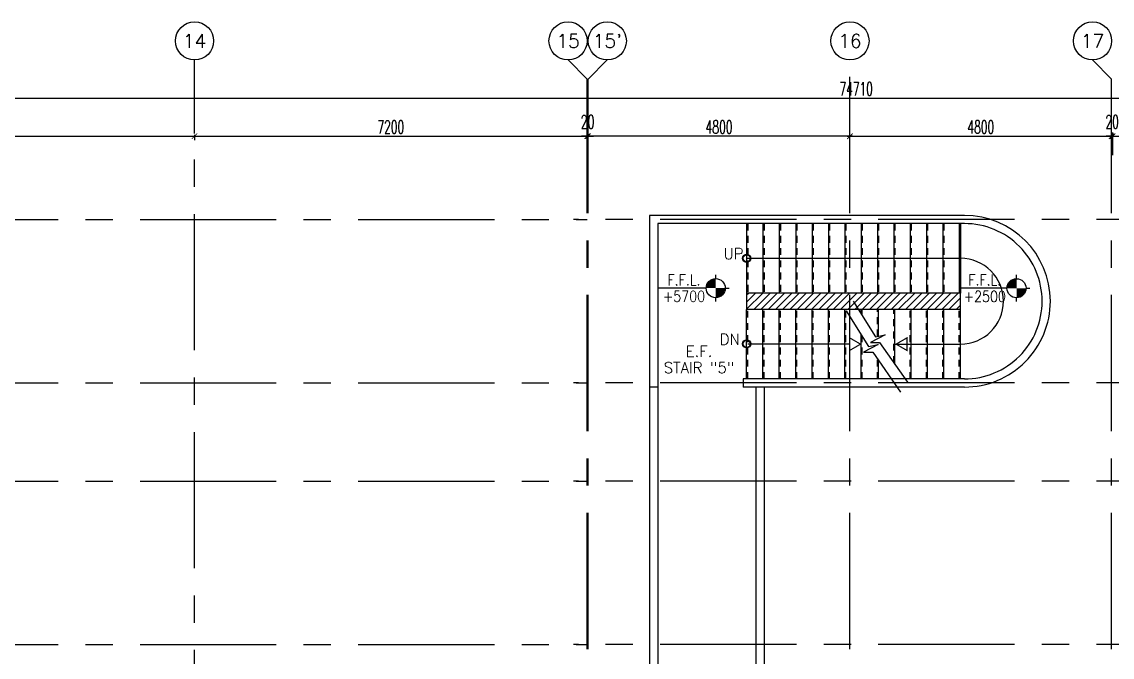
# Model space of a CAD drawing. Extents: x 276011.4 to 276105.3, y 57291.9 to 57371.4.
# Drawn here: x 276042.41 to 276062.41, y 57359.75 to 57371.41 of the extents above; entities that cross this region are included whole.
import ezdxf
from ezdxf.enums import TextEntityAlignment as Align

# ---------------------------------------------------------------- set-up
doc = ezdxf.new("R2010")
doc.units = 0
doc.header["$MEASUREMENT"] = 0
doc.header["$PDMODE"] = 34
doc.linetypes.add('CENTERX2', pattern=[4, 2.5, -0.5, 0.5, -0.5])
doc.linetypes.add('HIDDEN2', pattern=[0.1875, 0.125, -0.0625])
doc.layers.get('0').update_dxf_attribs({"linetype": 'CONTINUOUS'})
doc.layers.get('DEFPOINTS').update_dxf_attribs({"linetype": 'CONTINUOUS'})
for name, color, linetype in [('AX-CR', 2, 'CONTINUOUS'), ('AX-DIM', 4, 'CONTINUOUS'), ('AX-TXT', 2, 'CONTINUOUS'), ('AXES', 11, 'CENTERX2'), ('EL-LEVS', 1, 'CONTINUOUS'), ('Hatch', 11, 'CONTINUOUS'), ('LEV-PL', 3, 'CONTINUOUS'), ('PART', 9, 'CONTINUOUS'), ('RM-NAME', 2, 'CONTINUOUS'), ('ROOF', 7, 'CONTINUOUS'), ('STR', 5, 'CONTINUOUS'), ('WALL', 2, 'CONTINUOUS')]:
    doc.layers.add(name, color=color, linetype=linetype)
doc.styles.add('ROMANS', font='ROMANS.shx', dxfattribs={"width": 0.6})
doc.styles.add('S', font='ROMANS.SHX')
doc.dimstyles.new('STANDARD in', dxfattribs={"dimtxt": 0.24, "dimasz": 0.1, "dimexe": 0.07, "dimexo": 0.05, "dimgap": 0.05, "dimtad": 1, "dimdec": 0, "dimlfac": 1000, "dimzin": 0, "dimdsep": 46, "dimtxsty": 'ROMANS', "dimblk": 'ARCHTICK', "dimcen": 0.05, "dimdle": 0.05, "dimclrd": 4, "dimclre": 4, "dimclrt": 2, "dimadec": 0, "dimazin": 0, "dimtfac": 1, "dimtdec": 0, "dimtmove": 2, "dimatfit": 3, "dimfxl": 0, "dimtolj": 1, "dimtzin": 0, "dimarcsym": 0})

# ---------------------------------------------------------------- blocks, each defined once
blk = doc.blocks.new('AXU')
at = {"layer": 'AX-CR'}
blk.add_circle((0, 350), 350, dxfattribs=at)
at = {"layer": 'AX-TXT', "style": 'ROMANS'}
blk.add_attdef('AX', text='', height=250, dxfattribs=at).set_placement((0, 350), align=Align.MIDDLE)
blk = doc.blocks.new('_ARCHTICK')
at = {"color": 0, "linetype": 'ByBlock', "const_width": 0.15}
blk.add_lwpolyline([(-0.5, -0.5), (0.5, 0.5)], dxfattribs=at)
blk = doc.blocks.new('*D607')
at = {"layer": 'AX-DIM', "color": 4, "lineweight": -2, "ltscale": 0.3}
for p, q in [((276038.325, 57369.311), (276045.625, 57369.311)), ((276038.375, 57369.361), (276038.375, 57369.381)), ((276045.575, 57369.361), (276045.575, 57369.381))]:
    blk.add_line(p, q, dxfattribs=at)
at = {"layer": 'DEFPOINTS', "color": 0, "ltscale": 0.3}
for p in [(276038.375, 57369.311), (276045.575, 57369.311), (276045.575, 57369.311)]:
    blk.add_point(p, dxfattribs=at)
at = {"layer": 'AX-DIM', "color": 4, "lineweight": -2, "ltscale": 0.3, "xscale": 0.1, "yscale": 0.1, "zscale": 0.1, "rotation": 180}
blk.add_blockref('_ARCHTICK', (276038.375, 57369.311), dxfattribs=at)
at = {"layer": 'AX-DIM', "color": 4, "lineweight": -2, "ltscale": 0.3, "xscale": 0.1, "yscale": 0.1, "zscale": 0.1}
blk.add_blockref('_ARCHTICK', (276045.575, 57369.311), dxfattribs=at)
at = {"layer": 'AX-DIM', "color": 2, "ltscale": 0.3, "insert": (276041.975, 57369.481), "char_height": 0.24, "attachment_point": 5, "style": 'ROMANS'}
blk.add_mtext('\\A1;7200', dxfattribs=at)
blk = doc.blocks.new('*D606')
at = {"layer": 'AX-DIM', "color": 4, "lineweight": -2, "ltscale": 0.3}
for p, q in [((276045.525, 57369.311), (276052.825, 57369.311)), ((276045.575, 57369.337), (276045.575, 57369.241)), ((276052.775, 57369.337), (276052.775, 57369.241))]:
    blk.add_line(p, q, dxfattribs=at)
at = {"layer": 'DEFPOINTS', "color": 0, "ltscale": 0.3}
for p in [(276045.575, 57369.387), (276052.775, 57369.387), (276052.775, 57369.311)]:
    blk.add_point(p, dxfattribs=at)
at = {"layer": 'AX-DIM', "color": 4, "lineweight": -2, "ltscale": 0.3, "xscale": 0.1, "yscale": 0.1, "zscale": 0.1, "rotation": 180}
blk.add_blockref('_ARCHTICK', (276045.575, 57369.311), dxfattribs=at)
at = {"layer": 'AX-DIM', "color": 4, "lineweight": -2, "ltscale": 0.3, "xscale": 0.1, "yscale": 0.1, "zscale": 0.1}
blk.add_blockref('_ARCHTICK', (276052.775, 57369.311), dxfattribs=at)
at = {"layer": 'AX-DIM', "color": 2, "ltscale": 0.3, "insert": (276049.175, 57369.481), "char_height": 0.24, "attachment_point": 5, "style": 'ROMANS'}
blk.add_mtext('\\A1;7200', dxfattribs=at)
blk = doc.blocks.new('*D111')
at = {"layer": 'AX-DIM', "color": 4, "lineweight": -2, "ltscale": 0.3}
for p, q in [((276020.305, 57370.011), (276095.115, 57370.011)), ((276020.355, 57365.405), (276020.355, 57370.081)), ((276095.065, 57357.883), (276095.065, 57370.081))]:
    blk.add_line(p, q, dxfattribs=at)
at = {"layer": 'DEFPOINTS', "color": 0, "ltscale": 0.3}
for p in [(276095.065, 57370.011), (276020.355, 57365.355), (276095.065, 57357.833)]:
    blk.add_point(p, dxfattribs=at)
at = {"layer": 'AX-DIM', "color": 4, "lineweight": -2, "ltscale": 0.3, "xscale": 0.1, "yscale": 0.1, "zscale": 0.1, "rotation": 180}
blk.add_blockref('_ARCHTICK', (276020.355, 57370.011), dxfattribs=at)
at = {"layer": 'AX-DIM', "color": 4, "lineweight": -2, "ltscale": 0.3, "xscale": 0.1, "yscale": 0.1, "zscale": 0.1}
blk.add_blockref('_ARCHTICK', (276095.065, 57370.011), dxfattribs=at)
at = {"layer": 'AX-DIM', "color": 2, "ltscale": 0.3, "insert": (276057.71, 57370.181), "char_height": 0.24, "attachment_point": 5, "style": 'ROMANS'}
blk.add_mtext('\\A1;74710', dxfattribs=at)
blk = doc.blocks.new('*D583')
at = {"layer": 'AX-DIM', "color": 4, "lineweight": -2, "ltscale": 0.3}
for p, q in [((276062.365, 57369.311), (276069.665, 57369.311)), ((276062.415, 57368.961), (276062.415, 57369.381)), ((276069.615, 57368.961), (276069.615, 57369.381))]:
    blk.add_line(p, q, dxfattribs=at)
at = {"layer": 'DEFPOINTS', "color": 0, "ltscale": 0.3}
for p in [(276069.615, 57369.311), (276062.415, 57368.911), (276069.615, 57368.911)]:
    blk.add_point(p, dxfattribs=at)
at = {"layer": 'AX-DIM', "color": 4, "lineweight": -2, "ltscale": 0.3, "xscale": 0.1, "yscale": 0.1, "zscale": 0.1, "rotation": 180}
blk.add_blockref('_ARCHTICK', (276062.415, 57369.311), dxfattribs=at)
at = {"layer": 'AX-DIM', "color": 4, "lineweight": -2, "ltscale": 0.3, "xscale": 0.1, "yscale": 0.1, "zscale": 0.1}
blk.add_blockref('_ARCHTICK', (276069.615, 57369.311), dxfattribs=at)
at = {"layer": 'AX-DIM', "color": 2, "ltscale": 0.3, "insert": (276066.015, 57369.481), "char_height": 0.24, "attachment_point": 5, "style": 'ROMANS'}
blk.add_mtext('\\A1;7200', dxfattribs=at)
blk = doc.blocks.new('*D582')
at = {"layer": 'AX-DIM', "color": 4, "lineweight": -2, "ltscale": 0.3}
for p, q in [((276057.545, 57369.311), (276062.445, 57369.311)), ((276057.595, 57368.961), (276057.595, 57369.381)), ((276062.395, 57368.961), (276062.395, 57369.381))]:
    blk.add_line(p, q, dxfattribs=at)
at = {"layer": 'DEFPOINTS', "color": 0, "ltscale": 0.3}
for p in [(276062.395, 57369.311), (276057.595, 57368.911), (276062.395, 57368.911)]:
    blk.add_point(p, dxfattribs=at)
at = {"layer": 'AX-DIM', "color": 4, "lineweight": -2, "ltscale": 0.3, "xscale": 0.1, "yscale": 0.1, "zscale": 0.1, "rotation": 180}
blk.add_blockref('_ARCHTICK', (276057.595, 57369.311), dxfattribs=at)
at = {"layer": 'AX-DIM', "color": 4, "lineweight": -2, "ltscale": 0.3, "xscale": 0.1, "yscale": 0.1, "zscale": 0.1}
blk.add_blockref('_ARCHTICK', (276062.395, 57369.311), dxfattribs=at)
at = {"layer": 'AX-DIM', "color": 2, "ltscale": 0.3, "insert": (276059.995, 57369.481), "char_height": 0.24, "attachment_point": 5, "style": 'ROMANS'}
blk.add_mtext('\\A1;4800', dxfattribs=at)
blk = doc.blocks.new('*D581')
at = {"layer": 'AX-DIM', "color": 4, "lineweight": -2, "ltscale": 0.3}
for p, q in [((276062.395, 57369.311), (276062.295, 57369.311)), ((276062.395, 57368.961), (276062.395, 57369.381)), ((276062.395, 57369.311), (276062.415, 57369.311)), ((276062.415, 57368.961), (276062.415, 57369.381)), ((276062.415, 57369.311), (276062.515, 57369.311))]:
    blk.add_line(p, q, dxfattribs=at)
at = {"layer": 'DEFPOINTS', "color": 0, "ltscale": 0.3}
for p in [(276062.415, 57369.311), (276062.395, 57368.911), (276062.415, 57368.911)]:
    blk.add_point(p, dxfattribs=at)
at = {"layer": 'AX-DIM', "color": 4, "lineweight": -2, "ltscale": 0.3, "xscale": 0.1, "yscale": 0.1, "zscale": 0.1}
blk.add_blockref('_ARCHTICK', (276062.395, 57369.311), dxfattribs=at)
at = {"layer": 'AX-DIM', "color": 4, "lineweight": -2, "ltscale": 0.3, "xscale": 0.1, "yscale": 0.1, "zscale": 0.1, "rotation": 180}
blk.add_blockref('_ARCHTICK', (276062.415, 57369.311), dxfattribs=at)
at = {"layer": 'AX-DIM', "color": 2, "ltscale": 0.3, "insert": (276062.405, 57369.576), "char_height": 0.24, "attachment_point": 5, "style": 'ROMANS'}
blk.add_mtext('\\A1;20', dxfattribs=at)
blk = doc.blocks.new('*D569')
at = {"layer": 'AX-DIM', "color": 4, "lineweight": -2, "ltscale": 0.3}
for p, q in [((276057.645, 57369.311), (276052.745, 57369.311)), ((276052.795, 57368.961), (276052.795, 57369.381)), ((276057.595, 57368.961), (276057.595, 57369.381))]:
    blk.add_line(p, q, dxfattribs=at)
at = {"layer": 'DEFPOINTS', "color": 0, "ltscale": 0.3}
for p in [(276052.795, 57369.311), (276052.795, 57368.911), (276057.595, 57368.911)]:
    blk.add_point(p, dxfattribs=at)
at = {"layer": 'AX-DIM', "color": 4, "lineweight": -2, "ltscale": 0.3, "xscale": 0.1, "yscale": 0.1, "zscale": 0.1, "rotation": 180}
blk.add_blockref('_ARCHTICK', (276052.795, 57369.311), dxfattribs=at)
at = {"layer": 'AX-DIM', "color": 4, "lineweight": -2, "ltscale": 0.3, "xscale": 0.1, "yscale": 0.1, "zscale": 0.1}
blk.add_blockref('_ARCHTICK', (276057.595, 57369.311), dxfattribs=at)
at = {"layer": 'AX-DIM', "color": 2, "ltscale": 0.3, "insert": (276055.195, 57369.481), "char_height": 0.24, "attachment_point": 5, "style": 'ROMANS'}
blk.add_mtext('\\A1;4800', dxfattribs=at)
blk = doc.blocks.new('*D568')
at = {"layer": 'AX-DIM', "color": 4, "lineweight": -2, "ltscale": 0.3}
for p, q in [((276052.775, 57369.311), (276052.675, 57369.311)), ((276052.775, 57369.283), (276052.775, 57369.381)), ((276052.775, 57369.311), (276052.795, 57369.311)), ((276052.795, 57369.283), (276052.795, 57369.381)), ((276052.795, 57369.311), (276052.895, 57369.311))]:
    blk.add_line(p, q, dxfattribs=at)
at = {"layer": 'DEFPOINTS', "color": 0, "ltscale": 0.3}
for p in [(276052.795, 57369.311), (276052.775, 57369.233), (276052.795, 57369.233)]:
    blk.add_point(p, dxfattribs=at)
at = {"layer": 'AX-DIM', "color": 4, "lineweight": -2, "ltscale": 0.3, "xscale": 0.1, "yscale": 0.1, "zscale": 0.1}
blk.add_blockref('_ARCHTICK', (276052.775, 57369.311), dxfattribs=at)
at = {"layer": 'AX-DIM', "color": 4, "lineweight": -2, "ltscale": 0.3, "xscale": 0.1, "yscale": 0.1, "zscale": 0.1, "rotation": 180}
blk.add_blockref('_ARCHTICK', (276052.795, 57369.311), dxfattribs=at)
at = {"layer": 'AX-DIM', "color": 2, "ltscale": 0.3, "insert": (276052.785, 57369.576), "char_height": 0.24, "attachment_point": 5, "style": 'ROMANS'}
blk.add_mtext('\\A1;20', dxfattribs=at)
blk = doc.blocks.new('LEV1')
at = {"layer": 'LEV-PL'}
for p, q in [((0, 245), (0, 175)), ((-175, 0), (-245, 0)), ((175, 0), (1061, 0)), ((0, -175), (0, -245))]:
    blk.add_line(p, q, dxfattribs=at)
at = {"layer": 'LEV-PL', "const_width": 175}
for points in [[(-88, 0, -0.414214), (0, 88, -1)], [(88, 0, -0.414214), (0, -88, -1)]]:
    blk.add_lwpolyline(points, format="xyb", dxfattribs=at)
at = {"layer": 'LEV-PL'}
blk.add_circle((0, 0), 175, dxfattribs=at)
at = {"layer": 'LEV-PL', "color": 4, "style": 'S', "width": 0.85}
for tag, p in [('+0000', (646, 50)), ('F.F.L.', (646, -250))]:
    blk.add_attdef(tag, text='', height=200, dxfattribs=at).set_placement(p, align=Align.CENTER)

msp = doc.modelspace()

# ---------------------------------------------------------------- hatches: boundary and pattern name
at = {"layer": 'Hatch', "linetype": 'ByBlock', "ltscale": 0.3}
h = msp.add_hatch(dxfattribs=at)
h.set_pattern_fill('ANSI31', color=256, scale=0.75, style=0)
h.set_pattern_definition([(45, (0, 0), (-0.066291260736, 0.066291260736), [])])
h.paths.add_polyline_path([(276057.5955, 57366.4329), (276055.7007, 57366.4329), (276055.7007, 57366.1329), (276057.5955, 57366.1329)])
h.paths.add_polyline_path([(276059.6207, 57366.4329), (276057.5955, 57366.4329), (276057.5955, 57366.1329), (276059.6207, 57366.1329)])

# ---------------------------------------------------------------- linework, layer by layer
for p, q in [((276057.6548, 57366.2869), (276058.0639, 57365.6316)), ((276057.528, 57366.1086), (276057.9371, 57365.4534)), ((276058.2393, 57365.6667), (276057.9704, 57365.5263)), ((276057.9704, 57365.5263), (276058.1407, 57365.5263)), ((276058.0639, 57365.6316), (276058.2393, 57365.6667)), ((276058.1407, 57365.5263), (276058.6484, 57364.795)), ((276058.1125, 57365.4885), (276057.8436, 57365.3481)), ((276057.8436, 57365.3481), (276058.0139, 57365.3481)), ((276057.9371, 57365.4534), (276058.1125, 57365.4885)), ((276058.0139, 57365.3481), (276058.5217, 57364.6168))]:
    msp.add_line(p, q)
at = {"layer": 'AXES'}
for p, q in [((276045.5755, 57353.3829), (276045.5755, 57370.7113)), ((276052.7755, 57370.3613), (276052.4255, 57370.7113)), ((276052.7955, 57370.3613), (276053.1455, 57370.7113)), ((276057.5955, 57291.8986), (276057.5955, 57370.7113)), ((276062.3955, 57370.3613), (276062.0455, 57370.7113)), ((276052.7755, 57291.8986), (276052.7755, 57370.3613)), ((276052.7955, 57291.8986), (276052.7955, 57370.3613)), ((276062.3955, 57291.8986), (276062.3955, 57370.3613)), ((276036.5755, 57367.7829), (276052.7755, 57367.7829)), ((276104.6155, 57367.7829), (276052.5255, 57367.7829)), ((276036.5755, 57364.7829), (276052.7755, 57364.7829)), ((276104.6155, 57364.7829), (276052.5255, 57364.7829)), ((276036.5755, 57362.9829), (276052.7755, 57362.9829)), ((276104.6155, 57362.9829), (276052.5255, 57362.9829)), ((276036.5755, 57359.9829), (276052.7755, 57359.9829)), ((276104.6155, 57359.9829), (276052.5255, 57359.9829))]:
    msp.add_line(p, q, dxfattribs=at)
at = {"layer": 'ROOF'}
for p, q in [((276053.9205, 57364.7079), (276053.9205, 57357.8329)), ((276054.0705, 57364.7079), (276054.0705, 57357.6829)), ((276055.8705, 57364.7079), (276055.8705, 57357.6829)), ((276056.0205, 57364.7079), (276056.0205, 57357.8329))]:
    msp.add_line(p, q, dxfattribs=at)
at = {"layer": 'STR'}
for p, q in [((276055.7007, 57367.7079), (276055.7007, 57366.4329)), ((276056.0007, 57367.7079), (276056.0007, 57366.4329)), ((276056.3007, 57367.7079), (276056.3007, 57366.4329)), ((276056.6007, 57367.7079), (276056.6007, 57366.4329)), ((276056.9007, 57367.7079), (276056.9007, 57366.4329)), ((276057.2007, 57367.7079), (276057.2007, 57366.4329)), ((276057.5007, 57367.7079), (276057.5007, 57366.4329)), ((276057.8007, 57367.7079), (276057.8007, 57366.4329)), ((276058.1007, 57367.7079), (276058.1007, 57366.4329)), ((276058.4007, 57367.7079), (276058.4007, 57366.4329)), ((276058.7007, 57367.7079), (276058.7007, 57366.4329)), ((276059.0007, 57367.7079), (276059.0007, 57366.4329)), ((276059.3007, 57367.7079), (276059.3007, 57366.4329)), ((276059.6007, 57367.7079), (276059.6007, 57366.4329)), ((276059.6207, 57367.7079), (276059.6207, 57366.4329)), ((276055.7007, 57367.0704), (276059.6231, 57367.0704)), ((276055.7007, 57364.8579), (276055.7007, 57366.1329)), ((276056.0007, 57364.8579), (276056.0007, 57366.1329)), ((276056.3007, 57364.8579), (276056.3007, 57366.1329)), ((276056.6007, 57364.8579), (276056.6007, 57366.1329)), ((276056.9007, 57364.8579), (276056.9007, 57366.1329)), ((276057.2007, 57364.8579), (276057.2007, 57366.1329)), ((276057.5007, 57364.8579), (276057.5007, 57366.1329)), ((276057.8007, 57366.0532), (276057.8007, 57366.1329)), ((276057.8207, 57366.0211), (276057.8207, 57366.1329)), ((276058.1207, 57365.643), (276058.1207, 57366.1329)), ((276058.4207, 57365.123), (276058.4207, 57366.1329)), ((276058.7207, 57364.8579), (276058.7207, 57366.1329)), ((276059.0207, 57364.8579), (276059.0207, 57366.1329)), ((276059.3207, 57364.8579), (276059.3207, 57366.1329)), ((276059.6207, 57364.8579), (276059.6207, 57366.1329)), ((276057.8007, 57364.8579), (276057.8007, 57365.6719)), ((276057.5756, 57365.4954), (276055.7207, 57365.4954)), ((276058.4207, 57365.4954), (276059.6231, 57365.4954)), ((276058.1207, 57364.8579), (276058.1207, 57365.1943))]:
    msp.add_line(p, q, dxfattribs=at)
at = {"layer": 'STR', "linetype": 'HIDDEN2'}
for p, q in [((276055.7207, 57367.7079), (276055.7207, 57366.4329)), ((276056.0207, 57367.7079), (276056.0207, 57366.4329)), ((276056.3207, 57367.7079), (276056.3207, 57366.4329)), ((276056.6207, 57367.7079), (276056.6207, 57366.4329)), ((276056.9207, 57367.7079), (276056.9207, 57366.4329)), ((276057.2207, 57367.7079), (276057.2207, 57366.4329)), ((276057.5207, 57367.7079), (276057.5207, 57366.4329)), ((276057.8207, 57367.7079), (276057.8207, 57366.4329)), ((276058.1207, 57367.7079), (276058.1207, 57366.4329)), ((276058.4207, 57367.7079), (276058.4207, 57366.4329)), ((276058.7207, 57367.7079), (276058.7207, 57366.4329)), ((276059.0207, 57367.7079), (276059.0207, 57366.4329)), ((276059.3207, 57367.7079), (276059.3207, 57366.4329)), ((276059.6007, 57367.7079), (276059.6007, 57366.4329)), ((276059.6207, 57367.7079), (276059.6207, 57366.4329)), ((276055.7207, 57364.8579), (276055.7207, 57366.1329)), ((276056.0207, 57364.8579), (276056.0207, 57366.1329)), ((276056.3207, 57364.8579), (276056.3207, 57366.1329)), ((276056.6207, 57364.8579), (276056.6207, 57366.1329)), ((276056.9207, 57364.8579), (276056.9207, 57366.1329)), ((276057.2207, 57364.8579), (276057.2207, 57366.1329)), ((276057.5207, 57364.8579), (276057.5207, 57366.1329)), ((276057.8007, 57366.0532), (276057.8007, 57366.1329)), ((276057.8207, 57366.0211), (276057.8207, 57366.1329)), ((276058.1007, 57365.639), (276058.1007, 57366.1329)), ((276058.4007, 57365.1518), (276058.4007, 57366.1329)), ((276058.7007, 57364.8579), (276058.7007, 57366.1329)), ((276059.0007, 57364.8579), (276059.0007, 57366.1329)), ((276059.3007, 57364.8579), (276059.3007, 57366.1329)), ((276059.6007, 57364.8579), (276059.6007, 57366.1329)), ((276057.8207, 57364.8579), (276057.8207, 57365.6399)), ((276058.1007, 57364.8579), (276058.1007, 57365.2231))]:
    msp.add_line(p, q, dxfattribs=at)
at = {"layer": 'STR', "const_width": 0.0215}
for points in [[(276057.5906, 57365.6109), (276057.5906, 57365.38), (276057.7906, 57365.4954)], [(276058.6414, 57365.6109), (276058.6414, 57365.38), (276058.4414, 57365.4954)]]:
    msp.add_lwpolyline(points, close=True, dxfattribs=at)
at = {"layer": 'STR'}
for centre, radius in [((276055.7007, 57367.0704), 0.075), ((276055.7007, 57367.0704), 0.065), ((276055.7007, 57365.5012), 0.075), ((276055.7007, 57365.5012), 0.065)]:
    msp.add_circle(centre, radius, dxfattribs=at)
msp.add_arc((276059.6231, 57366.2829), 0.7875, 270, 90, dxfattribs=at)
at = {"layer": 'WALL'}
for p, q in [((276059.696, 57367.8579), (276053.9205, 57367.8579)), ((276053.9205, 57367.8579), (276053.9205, 57364.7079)), ((276059.696, 57367.7079), (276054.0705, 57367.7079)), ((276054.0705, 57367.7079), (276054.0705, 57364.7079)), ((276059.6207, 57366.4329), (276055.7007, 57366.4329)), ((276055.7007, 57366.4329), (276055.7007, 57366.1329)), ((276059.6207, 57366.1329), (276059.6207, 57366.4329)), ((276059.6207, 57366.1329), (276055.7007, 57366.1329)), ((276059.696, 57364.8579), (276055.635, 57364.8579)), ((276055.635, 57364.8579), (276055.635, 57364.7079)), ((276059.696, 57364.7079), (276055.635, 57364.7079))]:
    msp.add_line(p, q, dxfattribs=at)
at = {"layer": 'WALL', "linetype": 'ByBlock', "ltscale": 0.3}
msp.add_line((276054.0705, 57364.7079), (276053.9205, 57364.7079), dxfattribs=at)
at = {"layer": 'WALL'}
for radius, start, end in [(1.575, 0, 90), (1.425, 0, 90.00002), (1.425, 269.99997, 0), (1.575, 269.99997, 0)]:
    msp.add_arc((276059.696, 57366.2829), radius, start, end, dxfattribs=at)

# ---------------------------------------------------------------- block references
at = {"layer": 'AXES', "xscale": 0.001, "yscale": 0.001, "zscale": 0.001}
for p, values in [((276045.5755, 57370.7113), {'AX': '14'}), ((276052.4255, 57370.7113), {'AX': '15'}), ((276053.1455, 57370.7113), {'AX': "15'"}), ((276057.5955, 57370.7113), {'AX': '16'}), ((276062.0455, 57370.7113), {'AX': '17'})]:
    msp.add_blockref('AXU', p, dxfattribs=at).add_auto_attribs(values)
at = {"layer": 'EL-LEVS'}
ref = msp.add_blockref('LEV1', (276060.6511, 57366.5216), dxfattribs=dict(at, xscale=0.001, yscale=0.001, zscale=0.001, rotation=180))
ref.add_attrib('F.F.L.', 'F.F.L.', dxfattribs={"layer": 'LEV-PL', "color": 4, "height": 0.2, "style": 'S', "width": 0.85}).set_placement((276060.0697, 57366.5716), align=Align.CENTER)
ref.add_attrib('+0000', '+2500', dxfattribs={"layer": 'LEV-PL', "color": 4, "height": 0.2, "style": 'S', "width": 0.85}).set_placement((276060.0697, 57366.2716), align=Align.CENTER)
at = {"layer": 'PART'}
ref = msp.add_blockref('LEV1', (276055.134, 57366.5233), dxfattribs=dict(at, xscale=0.001, yscale=0.001, zscale=0.001, rotation=180))
ref.add_attrib('F.F.L.', 'F.F.L.', dxfattribs={"layer": 'LEV-PL', "color": 4, "height": 0.2, "style": 'S', "width": 0.85}).set_placement((276054.5526, 57366.5733), align=Align.CENTER)
ref.add_attrib('+0000', '+5700', dxfattribs={"layer": 'LEV-PL', "color": 4, "height": 0.2, "style": 'S', "width": 0.85}).set_placement((276054.5526, 57366.2733), align=Align.CENTER)

# ---------------------------------------------------------------- texts
at = {"layer": 'RM-NAME', "style": 'ROMANS'}
for s, p in [('UP', (276055.4613, 57367.1547)), ('DN', (276055.3922, 57365.5855)), ('E.F.', (276054.8285, 57365.363)), ('STAIR "5"', (276054.8285, 57365.063))]:
    msp.add_text(s, height=0.2, dxfattribs=at).set_placement(p, align=Align.MIDDLE)

# ---------------------------------------------------------------- dimensions: what is measured, and where the dimension line sits
at = {"layer": 'AX-DIM'}
for base, p1, p2, picture, middle in [((276095.0655, 57370.0113), (276020.3555, 57365.3553), (276095.0655, 57357.8329), '*D111', (276057.7105, 57370.1813)), ((276052.7955, 57369.3113), (276052.7755, 57369.2333), (276052.7955, 57369.2333), '*D568', (276052.7855, 57369.5763)), ((276062.4155, 57369.3113), (276062.3955, 57368.9113), (276062.4155, 57368.9113), '*D581', (276062.4055, 57369.5763)), ((276045.5755, 57369.3113), (276038.3755, 57369.3113), (276045.5755, 57369.3113), '*D607', (276041.9755, 57369.4813)), ((276052.7755, 57369.3113), (276045.5755, 57369.3873), (276052.7755, 57369.3873), '*D606', (276049.1755, 57369.4813)), ((276062.3955, 57369.3113), (276057.5955, 57368.9113), (276062.3955, 57368.9113), '*D582', (276059.9955, 57369.4813)), ((276069.6155, 57369.3113), (276062.4155, 57368.9113), (276069.6155, 57368.9113), '*D583', (276066.0155, 57369.4813))]:
    dim = msp.add_linear_dim(base=base, p1=p1, p2=p2, dimstyle='STANDARD in', dxfattribs=at)
    dim.commit()
    dim.dimension.update_dxf_attribs({"geometry": picture, "text_midpoint": middle})
dim = msp.add_linear_dim(base=(276052.7955, 57369.3113), p1=(276057.5955, 57368.9113), p2=(276052.7955, 57368.9113), angle=180, dimstyle='STANDARD in', dxfattribs=at)
dim.commit()
dim.dimension.update_dxf_attribs({"geometry": '*D569', "text_midpoint": (276055.1955, 57369.4813)})

doc.saveas('drawing.dxf')
